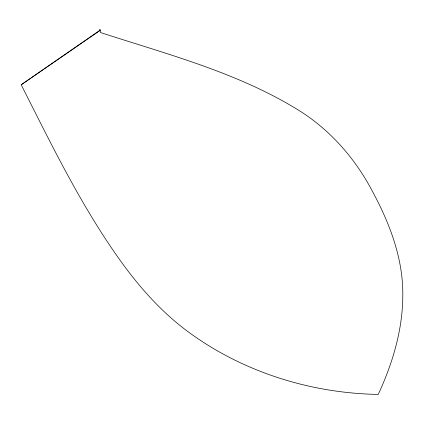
<?xml version="1.0" encoding="UTF-8"?>
<svg xmlns="http://www.w3.org/2000/svg" width="424" height="424" viewBox="0 0 424 424"><rect width="100%" height="100%" fill="white"/><g stroke="black" fill="none" stroke-linecap="round" stroke-linejoin="round"><path stroke-width="0.64" d="M99.751 30.364L99.995 29.59L100.525 32.537C168.826 54.765 240.042 73.182 301.337 111.936C331.467 131.435 355.561 159.244 372.208 190.922C389.455 222.786 403.033 257.861 402.8 294.595C402.874 329.278 392.735 363.167 378.25 394.41C310.267 393.26 242.385 371.885 187.562 331.345C161.682 312.128 140.026 287.859 121.206 261.815C81.519 206.652 51.77 145.225 21.2 84.773L99.751 30.364L100.149 30.443L21.2 84.773M99.698 30.523L99.995 29.59"/></g></svg>
